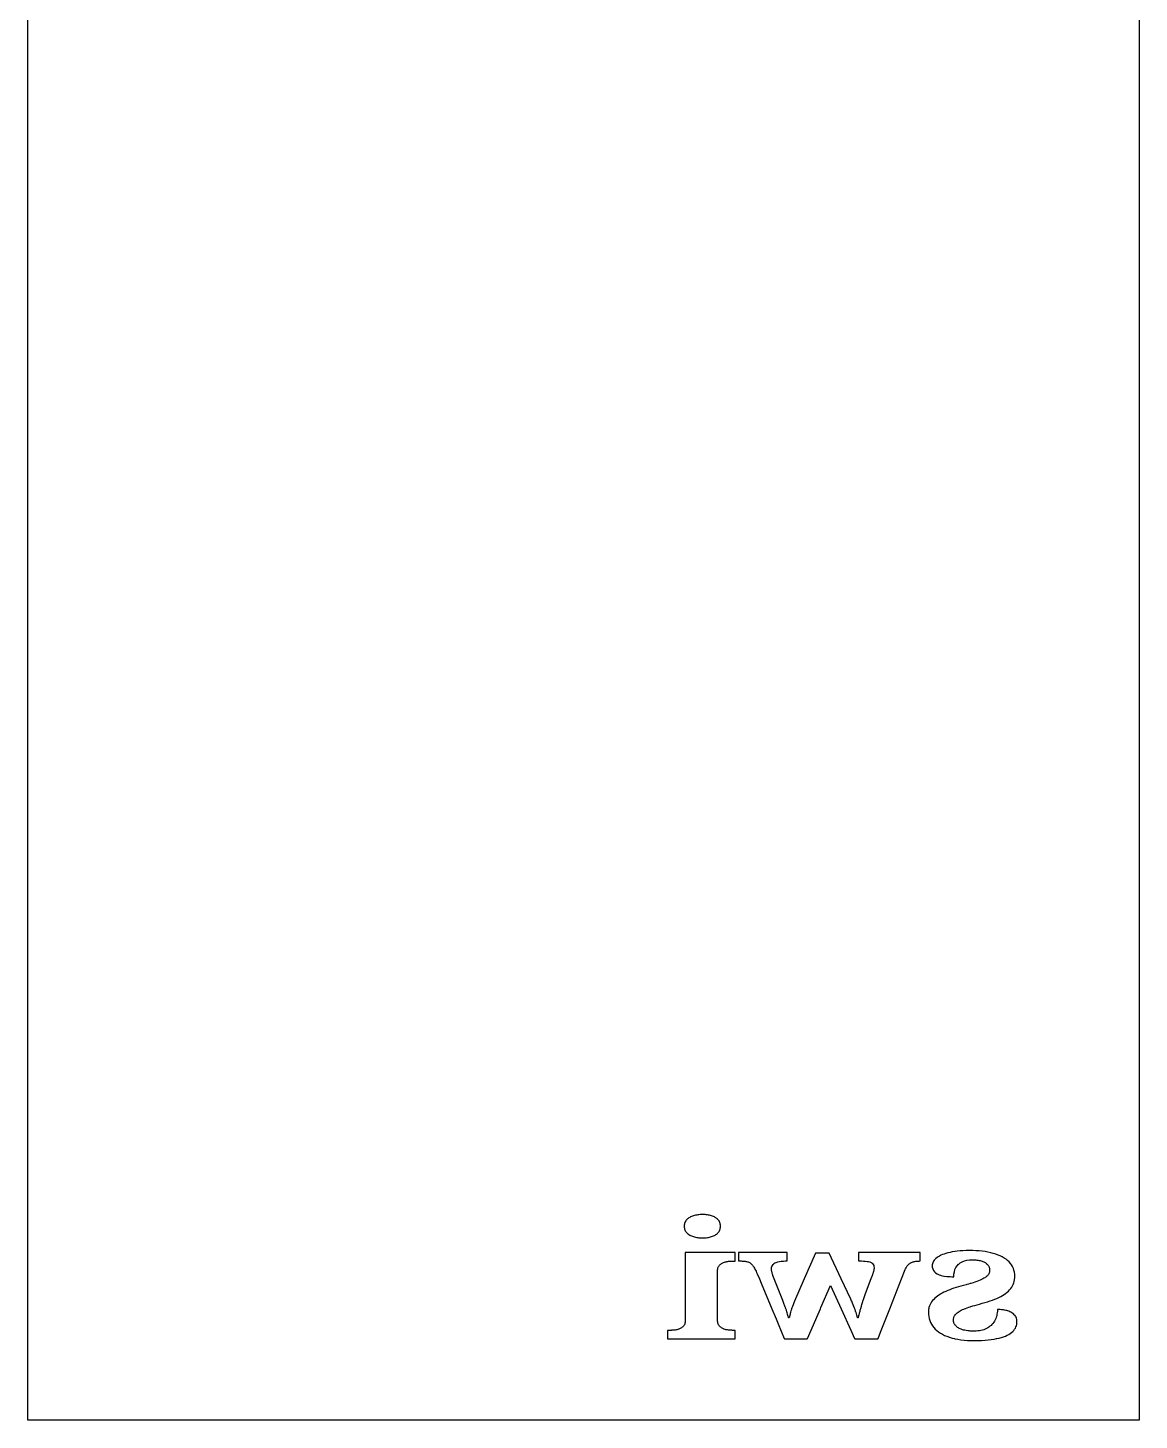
# Model space of a CAD drawing. Extents: x -140 to 308, y 299 to 701.
# Drawn here: x -29.8 to 46.4, y 509 to 604.5 of the extents above; entities that cross this region are included whole.
import ezdxf

# ---------------------------------------------------------------- set-up
doc = ezdxf.new("R2010")
doc.units = 0
doc.layers.get('0').update_dxf_attribs({"linetype": 'CONTINUOUS'})

msp = doc.modelspace()

# ---------------------------------------------------------------- linework, layer by layer
at = {"color": 1}
msp.add_lwpolyline([(46.400002, 509), (14.07, 509), (9.8, 509), (9.4, 509), (0.4, 509), (-29.799999, 509), (-29.799999, 700.04501), (14.07, 700.04501), (38.02, 700.04501), (46.400002, 700.04501), (46.400002, 514.46)], close=True, dxfattribs=at)
at = {"color": 5}
for points in [[(15.532, 521.732), (15.586, 521.699), (15.646, 521.668), (15.709, 521.64), (15.774, 521.615), (15.841, 521.592), (15.911, 521.572), (15.983, 521.555), (16.06, 521.54), (16.139, 521.528), (16.218, 521.519), (16.299, 521.512), (16.381, 521.508), (16.384, 521.50797), (16.464, 521.507), (16.55, 521.508), (16.633, 521.512), (16.715, 521.519), (16.794, 521.528), (16.87, 521.54), (16.945, 521.555), (17.016, 521.572), (17.085, 521.592), (17.151, 521.615), (17.214, 521.64), (17.274, 521.668), (17.331, 521.699), (17.385, 521.732), (17.42284, 521.76), (17.435, 521.769), (17.48, 521.808), (17.522, 521.851), (17.559, 521.897), (17.593, 521.946), (17.622, 521.998), (17.645, 522.053), (17.663, 522.112), (17.676, 522.173), (17.684, 522.238), (17.6855, 522.272), (17.687, 522.305), (17.684, 522.373), (17.676, 522.437), (17.663, 522.499), (17.645, 522.557), (17.622, 522.612), (17.593, 522.664), (17.559, 522.713), (17.522, 522.759), (17.49758, 522.784), (17.48, 522.802), (17.435, 522.842), (17.408, 522.8614), (17.385, 522.878), (17.331, 522.912), (17.274, 522.942), (17.214, 522.97), (17.151, 522.996), (17.085, 523.018), (17.016, 523.038), (16.945, 523.055), (16.87, 523.07), (16.794, 523.082), (16.715, 523.091), (16.633, 523.098), (16.55, 523.102), (16.464, 523.103), (16.384, 523.10204), (16.381, 523.102), (16.299, 523.098), (16.218, 523.091), (16.139, 523.082), (16.06, 523.07), (15.983, 523.055), (15.911, 523.038), (15.841, 523.018), (15.774, 522.996), (15.709, 522.97), (15.646, 522.942), (15.586, 522.912), (15.532, 522.878), (15.481, 522.842), (15.434, 522.802), (15.416, 522.784), (15.391, 522.759), (15.36, 522.7242), (15.35, 522.713), (15.314, 522.664), (15.282, 522.612), (15.256, 522.557), (15.235, 522.499), (15.221, 522.437), (15.212, 522.373), (15.209, 522.305), (15.212, 522.238), (15.221, 522.173), (15.235, 522.112), (15.256, 522.053), (15.282, 521.998), (15.314, 521.946), (15.35, 521.897), (15.36, 521.8858), (15.391, 521.851), (15.434, 521.808), (15.481, 521.769), (15.4934, 521.76)], [(33.726002, 515.615), (33.725498, 515.616), (33.702998, 515.661), (33.683998, 515.709), (33.670998, 515.757), (33.662998, 515.806), (33.660998, 515.856), (33.662998, 515.916), (33.670998, 515.974), (33.683998, 516.03), (33.702998, 516.083), (33.725998, 516.135), (33.754998, 516.184), (33.785998, 516.231), (33.791998, 516.238), (33.824998, 516.2778), (33.869998, 516.3228), (33.921998, 516.3678), (33.980998, 516.4118), (34.047998, 516.4548), (34.120998, 516.4978), (34.201998, 516.5398), (34.290998, 516.5828), (34.386998, 516.6248), (34.422928, 516.6398), (34.489998, 516.6678), (34.601997, 516.7098), (34.720997, 516.7508), (34.815997, 516.7812), (34.848997, 516.7918), (34.985998, 516.8338), (35.130999, 516.8768), (35.285997, 516.9208), (35.448, 516.9658), (35.643, 517.0168), (35.828997, 517.0698), (36.007997, 517.1228), (36.177999, 517.1788), (36.339998, 517.2348), (36.493997, 517.2928), (36.639997, 517.3548), (36.776998, 517.4198), (36.863998, 517.4646), (36.906998, 517.4868), (37.027997, 517.5548), (37.140996, 517.6268), (37.246999, 517.6998), (37.346999, 517.7758), (37.437999, 517.8558), (37.520999, 517.9388), (37.594999, 518.0258), (37.659999, 518.1168), (37.716999, 518.2108), (37.764999, 518.3088), (37.803999, 518.4118), (37.834999, 518.5198), (37.855999, 518.6328), (37.862099, 518.6878), (37.868999, 518.7508), (37.873999, 518.8728), (37.867999, 519.0188), (37.848999, 519.1578), (37.818999, 519.2898), (37.775999, 519.4158), (37.720999, 519.5348), (37.653999, 519.6468), (37.575999, 519.7538), (37.485999, 519.8538), (37.384997, 519.9488), (37.272998, 520.0378), (37.150001, 520.1208), (37.016997, 520.1978), (36.875998, 520.2668), (36.863998, 520.2718), (36.726002, 520.3298), (36.567001, 520.3878), (36.398998, 520.4388), (36.221001, 520.4848), (36.034, 520.5248), (35.84, 520.5596), (35.839001, 520.55978), (35.637001, 520.58678), (35.428001, 520.60878), (35.212002, 520.62478), (34.987999, 520.63378), (34.816002, 520.63578), (34.759002, 520.63653), (34.534003, 520.63353), (34.322002, 520.62553), (34.121001, 520.61253), (33.931003, 520.59453), (33.792003, 520.57563), (33.754003, 520.57063), (33.588002, 520.54063), (33.432, 520.51063), (33.287, 520.47663), (33.151002, 520.43963), (33.025003, 520.39863), (32.910001, 520.35563), (32.804002, 520.30963), (32.768002, 520.29033), (32.707002, 520.25763), (32.619002, 520.20463), (32.540002, 520.14963), (32.469002, 520.09363), (32.407002, 520.03463), (32.354002, 519.97463), (32.309002, 519.91363), (32.273002, 519.85163), (32.244002, 519.79063), (32.224002, 519.72963), (32.220502, 519.71163), (32.212002, 519.66863), (32.208002, 519.60763), (32.217002, 519.48663), (32.246002, 519.37663), (32.294002, 519.27563), (32.361002, 519.18463), (32.447002, 519.10363), (32.553004, 519.03263), (32.680003, 518.97363), (32.768003, 518.94603), (32.833003, 518.92563), (33.010001, 518.88863), (33.021521, 518.88763), (33.212, 518.86313), (33.25083, 518.86013), (33.422446, 518.84803), (33.439996, 518.84703), (33.548062, 518.84403), (33.625792, 518.84203), (33.671762, 518.84103), (33.692002, 518.84055), (33.701002, 519.01755), (33.728002, 519.18055), (33.773002, 519.32955), (33.836002, 519.46555), (33.917002, 519.58655), (34.016002, 519.69455), (34.036942, 519.71155), (34.133002, 519.78955), (34.267001, 519.86755), (34.419002, 519.92855), (34.588004, 519.97155), (34.774001, 519.99755), (34.816001, 519.99955), (34.978, 520.00655), (35.054, 520.00455), (35.13, 520.00055), (35.205, 519.99455), (35.28, 519.98455), (35.354, 519.97255), (35.428, 519.95855), (35.499, 519.94355), (35.567, 519.92655), (35.631, 519.90655), (35.692, 519.88355), (35.75, 519.85855), (35.804, 519.83055), (35.84, 519.80895), (35.854, 519.80095), (35.901, 519.76795), (35.945, 519.73295), (35.9677, 519.71195), (35.985, 519.69595), (36.022, 519.65695), (36.055, 519.61595), (36.084, 519.57195), (36.107, 519.52495), (36.125, 519.47595), (36.138, 519.42395), (36.146, 519.36895), (36.149, 519.31195), (36.147, 519.25495), (36.14, 519.19995), (36.128, 519.14695), (36.112, 519.09595), (36.091, 519.04695), (36.065, 519.00095), (36.033, 518.95395), (35.993, 518.90695), (35.945, 518.86095), (35.889, 518.81695), (35.84, 518.78375), (35.824, 518.77295), (35.752, 518.72995), (35.67582, 518.68795), (35.67402, 518.68695), (35.58702, 518.64395), (35.49002, 518.60195), (35.385016, 518.55895), (35.270018, 518.51695), (35.145018, 518.47395), (35.01102, 518.43095), (34.864016, 518.38595), (34.816016, 518.37165), (34.706015, 518.33895), (34.574622, 518.30085), (34.537012, 518.28995), (34.355013, 518.23895), (34.163011, 518.18695), (34.004015, 518.14295), (33.850011, 518.09695), (33.700014, 518.04895), (33.554014, 517.99895), (33.412012, 517.94595), (33.274011, 517.89195), (33.141012, 517.83495), (33.015012, 517.77495), (32.895013, 517.71395), (32.806733, 517.66395), (32.782013, 517.64995), (32.768013, 517.64195), (32.674013, 517.58535), (32.574013, 517.51635), (32.480013, 517.44335), (32.392013, 517.36735), (32.312013, 517.28735), (32.239013, 517.20435), (32.173013, 517.11935), (32.114013, 517.03035), (32.063013, 516.93535), (32.021013, 516.83535), (31.988013, 516.73235), (31.968233, 516.64035), (31.965033, 516.62535), (31.951033, 516.51435), (31.946033, 516.39935), (31.952033, 516.25035), (31.970033, 516.10635), (31.999033, 515.96635), (32.039033, 515.83235), (32.092033, 515.70235), (32.155033, 515.57735), (32.231033, 515.46035), (32.317033, 515.35035), (32.414033, 515.24635), (32.522031, 515.14835), (32.64203, 515.05635), (32.768034, 514.97305), (32.772034, 514.97005), (32.913033, 514.89105), (33.064034, 514.81805), (33.224034, 514.75105), (33.395035, 514.69005), (33.575036, 514.63605), (33.745648, 514.59205), (33.765038, 514.58705), (33.965039, 514.54805), (34.174039, 514.51605), (34.393041, 514.49205), (34.620038, 514.47405), (34.857037, 514.46305), (35.10304, 514.46005), (35.35904, 514.46305), (35.60204, 514.47105), (35.833039, 514.48605), (36.051038, 514.50605), (36.258038, 514.53205), (36.452039, 514.56305), (36.614259, 514.59205), (36.631039, 514.59505), (36.798038, 514.63205), (36.864038, 514.64935), (36.954038, 514.67305), (37.098039, 514.71905), (37.230039, 514.77105), (37.351041, 514.82705), (37.46404, 514.88505), (37.566041, 514.94705), (37.657041, 515.01205), (37.737041, 515.08205), (37.806041, 515.15605), (37.863041, 515.23405), (37.911041, 515.31505), (37.950041, 515.39705), (37.981041, 515.48105), (38.003041, 515.56705), (38.010241, 515.61605), (38.016041, 515.65505), (38.020041, 515.74505), (38.016041, 515.83205), (38.005041, 515.91405), (37.986041, 515.99005), (37.960041, 516.06005), (37.926041, 516.12505), (37.888041, 516.17845), (37.884041, 516.18445), (37.837041, 516.23545), (37.786041, 516.28345), (37.730041, 516.32745), (37.671041, 516.36845), (37.607041, 516.40545), (37.539041, 516.43945), (37.469041, 516.46745), (37.398041, 516.49145), (37.376041, 516.49845), (37.325041, 516.51385), (37.251041, 516.53185), (37.176041, 516.54785), (37.100041, 516.55985), (37.025041, 516.56885), (36.952041, 516.57685), (36.881041, 516.58385), (36.864041, 516.58483), (36.845071, 516.58583), (36.812041, 516.58783), (36.795371, 516.58859), (36.757831, 516.59059), (36.746041, 516.59113), (36.723651, 516.59148), (36.702511, 516.59181), (36.689411, 516.59201), (36.682011, 516.59213), (36.679011, 516.47913), (36.669011, 516.37013), (36.653011, 516.26413), (36.631011, 516.16213), (36.602011, 516.06413), (36.567011, 515.96913), (36.526011, 515.87813), (36.480011, 515.79313), (36.429011, 515.71213), (36.372011, 515.63613), (36.355421, 515.61713), (36.310011, 515.56513), (36.243011, 515.49813), (36.171011, 515.43713), (36.095011, 515.38013), (36.016011, 515.32913), (35.932011, 515.28213), (35.844011, 515.24013), (35.840011, 515.23813), (35.752011, 515.20273), (35.652011, 515.17373), (35.55001, 515.14973), (35.443012, 515.13073), (35.333011, 515.11773), (35.220012, 515.10973), (35.103012, 515.10673), (34.98101, 515.10873), (34.864009, 515.11273), (34.816009, 515.11573), (34.753009, 515.12073), (34.64801, 515.13173), (34.54901, 515.14573), (34.45501, 515.16273), (34.36701, 515.18273), (34.28501, 515.20573), (34.20701, 515.23273), (34.13501, 515.26173), (34.06801, 515.29473), (34.00601, 515.33073), (33.95201, 515.36573), (33.90401, 515.40273), (33.85901, 515.44173), (33.82001, 515.48273), (33.79201, 515.51713), (33.78501, 515.52613), (33.75501, 515.57013)], [(22.42, 516.085), (22.402, 516.016), (22.36, 516.016), (22.346, 516.061), (22.333, 516.106), (22.327, 516.128), (22.321, 516.15), (22.309, 516.193), (22.297, 516.237), (22.287, 516.279), (22.265, 516.365), (22.2596, 516.384), (22.2582, 516.389), (22.253, 516.4072), (22.24, 516.4502), (22.227, 516.4922), (22.2209, 516.5123), (22.2145, 516.5335), (22.213981, 516.5355), (22.210981, 516.5435), (22.195981, 516.5818), (22.178981, 516.6288), (22.174481, 516.6408), (22.164981, 516.6661), (22.160981, 516.6768), (22.143981, 516.7268), (22.125981, 516.7788), (22.116181, 516.8089), (22.108981, 516.8308), (22.089981, 516.8858), (22.069981, 516.9428), (22.045981, 517.0028), (22.020981, 517.0648), (21.992981, 517.1298), (21.962981, 517.1978), (21.375785, 518.6888), (21.324985, 518.8178), (21.290985, 518.9158), (21.274985, 518.9658), (21.259985, 519.0168), (21.244985, 519.0688), (21.230985, 519.1218), (21.217985, 519.1728), (21.212185, 519.2008), (21.207985, 519.2208), (21.199985, 519.2648), (21.193985, 519.3058), (21.189985, 519.3428), (21.188985, 519.3768), (21.195985, 519.4658), (21.215985, 519.5458), (21.248985, 519.6188), (21.295985, 519.6818), (21.329805, 519.7128), (21.355985, 519.7368), (21.429985, 519.7838), (21.516985, 519.8258), (21.617985, 519.8598), (21.732985, 519.8858), (21.861985, 519.9048), (22.003985, 519.9158), (22.160984, 519.9198), (22.254984, 519.9198), (22.254984, 520.5098), (20.48, 520.5098), (19.455999, 520.5098), (18.931, 520.5098), (18.931, 520.00291), (18.931, 519.98111), (18.931, 519.96101), (18.931, 519.94081), (18.931, 519.93481), (18.931, 519.92301), (18.931, 519.92001), (19.118999, 519.92001), (19.186999, 519.91901), (19.252999, 519.91501), (19.314999, 519.91001), (19.374999, 519.90201), (19.430999, 519.89201), (19.455999, 519.88601), (19.484999, 519.88001), (19.535999, 519.86801), (19.584999, 519.85201), (19.630999, 519.83401), (19.675999, 519.81301), (19.716999, 519.78801), (19.756999, 519.76001), (19.797999, 519.72601), (19.811329, 519.71301), (19.837999, 519.68701), (19.876999, 519.64401), (19.914999, 519.59701), (19.950999, 519.54501), (19.986999, 519.48901), (20.021999, 519.43001), (20.057999, 519.36601), (20.093999, 519.29501), (20.130999, 519.21901), (20.167999, 519.13701), (20.205999, 519.05001), (20.356915, 518.68901), (20.48, 518.39458), (21.213068, 516.64101), (21.504, 515.94507), (21.641144, 515.61701), (22.069221, 514.59301), (22.078021, 514.57201), (23.646, 514.57201), (23.6551, 514.59301), (24.54134, 516.64101), (24.57601, 516.72111), (25.235011, 518.24399), (25.960551, 516.64099), (26.624011, 515.17515), (26.887505, 514.59299), (26.897005, 514.57199), (28.486, 514.57199), (28.4942, 514.59299), (28.671955, 515.04569), (29.298357, 516.64099), (30.102514, 518.68899), (30.356954, 519.33699), (30.384954, 519.39199), (30.413954, 519.44399), (30.443954, 519.49299), (30.472954, 519.53899), (30.503954, 519.58299), (30.534954, 519.62499), (30.566954, 519.65999), (30.599954, 519.69399), (30.633954, 519.72399), (30.669954, 519.75199), (30.705954, 519.77699), (30.719954, 519.78499), (30.743954, 519.79949), (30.786954, 519.82049), (30.830954, 519.83849), (30.876954, 519.85549), (30.924954, 519.87049), (30.974954, 519.88349), (31.025954, 519.89549), (31.079954, 519.90249), (31.136954, 519.90849), (31.195954, 519.91349), (31.258954, 519.91649), (31.323954, 519.91849), (31.391954, 519.91949), (31.391954, 520.50949), (30.719953, 520.50949), (28.671955, 520.50949), (27.600919, 520.50949), (27.263656, 520.50949), (27.157955, 520.50949), (27.157955, 520.32739), (27.157955, 520.13452), (27.157955, 520.05772), (27.157955, 520.00202), (27.157955, 519.96082), (27.157955, 519.93772), (27.157955, 519.92382), (27.157955, 519.91982), (27.357, 519.91982), (27.497, 519.91682), (27.625, 519.90882), (27.740999, 519.89582), (27.844999, 519.87682), (27.935999, 519.85282), (28.015999, 519.82382), (28.078999, 519.78682), (28.131999, 519.73982), (28.150619, 519.71282), (28.171999, 519.68182), (28.200999, 519.61482), (28.218999, 519.53682), (28.224999, 519.44882), (28.224, 519.41782), (28.221, 519.38482), (28.217, 519.34882), (28.211, 519.31082), (28.203, 519.26882), (28.193, 519.22482), (28.185, 519.20082), (28.165, 519.14082), (28.152, 519.09982), (28.124, 519.01782), (28.11, 518.97782), (28.001199, 518.68882), (27.615693, 517.66482), (27.566003, 517.53282), (27.542003, 517.46682), (27.535903, 517.44992), (27.517973, 517.39982), (27.495973, 517.33182), (27.472973, 517.26382), (27.450973, 517.19482), (27.438193, 517.15282), (27.434693, 517.14112), (27.429993, 517.12582), (27.409993, 517.05482), (27.369993, 516.91482), (27.361993, 516.88592), (27.350963, 516.84582), (27.332963, 516.77782), (27.326363, 516.75312), (27.315003, 516.71082), (27.295003, 516.64582), (27.293503, 516.64082), (27.275963, 516.58082), (27.257963, 516.51782), (27.250163, 516.48922), (27.240963, 516.45582), (27.224963, 516.39482), (27.222063, 516.38262), (27.210963, 516.33582), (27.193963, 516.27582), (27.178963, 516.21882), (27.165963, 516.16482), (27.158363, 516.12882), (27.154963, 516.11282), (27.144963, 516.06382), (27.136963, 516.01682), (27.097423, 516.01682), (27.095923, 516.01682), (27.072923, 516.10782), (27.067323, 516.12882), (27.047973, 516.20082), (27.019973, 516.29382), (26.988973, 516.38882), (26.979273, 516.41632), (26.954923, 516.48582), (26.917923, 516.58382), (26.897043, 516.64082), (26.880923, 516.68482), (26.838923, 516.79382), (26.791923, 516.90882), (26.740923, 517.03082), (26.688503, 517.15282), (26.685903, 517.15882), (26.624903, 517.29382), (26.623904, 517.29582), (25.968329, 518.68869), (25.140904, 520.44669), (24.576, 520.44669), (24.200001, 520.44669), (23.436213, 518.68869), (22.778, 517.17369), (22.722, 517.04469), (22.671, 516.92169), (22.627, 516.80469), (22.588, 516.69469), (22.57018, 516.64069), (22.55401, 516.59169), (22.52801, 516.49929), (22.52701, 516.49529), (22.50301, 516.40429), (22.49791, 516.38429), (22.48103, 516.31829), (22.4613, 516.24389), (22.459, 516.23489), (22.439, 516.15789), (22.4312, 516.12789)]]:
    msp.add_lwpolyline(points, close=True, dxfattribs=at)
msp.add_lwpolyline([(14.248, 515.162), (14.07, 515.162), (14.07, 514.592), (14.07, 514.571), (16.384001, 514.571), (18.691, 514.571), (18.691, 514.592), (18.691, 515.15496), (18.691, 515.15896), (18.691, 515.16196), (18.523001, 515.16196), (18.470001, 515.16296), (18.432001, 515.16396), (18.415001, 515.16458), (18.359001, 515.16758), (18.300001, 515.17258), (18.240001, 515.17858), (18.178001, 515.18558), (18.120001, 515.19458), (18.063001, 515.20658), (18.008001, 515.22158), (17.955001, 515.23858), (17.920001, 515.25228), (17.904001, 515.25828), (17.854001, 515.28128), (17.803001, 515.30928), (17.755001, 515.34028), (17.710001, 515.37528), (17.668001, 515.41228), (17.629001, 515.45328), (17.593001, 515.49628), (17.561001, 515.54728), (17.535001, 515.60328), (17.530901, 515.61528), (17.514031, 515.66428), (17.500031, 515.73028), (17.491031, 515.80228), (17.488031, 515.87928), (17.488031, 516.63928), (17.488031, 518.68728), (17.488031, 519.23928), (17.491031, 519.31128), (17.500031, 519.37828), (17.514031, 519.43928), (17.535031, 519.49528), (17.561031, 519.54528), (17.593031, 519.59128), (17.629031, 519.63428), (17.668031, 519.67428), (17.710031, 519.71028), (17.711431, 519.71128), (17.755071, 519.74328), (17.803071, 519.77228), (17.854071, 519.79828), (17.907071, 519.82128), (17.961071, 519.84128), (18.016071, 519.85828), (18.073071, 519.87328), (18.130071, 519.88528), (18.189071, 519.89428), (18.247071, 519.90128), (18.305071, 519.90728), (18.361071, 519.91228), (18.416071, 519.91528), (18.432071, 519.91588), (18.470071, 519.91688), (18.523071, 519.91788), (18.691, 519.91788), (18.691, 519.92388), (18.691, 519.94668), (18.691, 519.95798), (18.691, 519.99088), (18.691, 520.02178), (18.691, 520.05408), (18.691, 520.50764), (18.431999, 520.50764), (16.384001, 520.50764), (15.282, 520.50764), (15.282, 518.68664), (15.282, 516.63864), (15.282, 515.87864), (15.28, 515.80164), (15.272, 515.72964), (15.259, 515.66364), (15.24454, 515.61464), (15.24104, 515.60264), (15.21704, 515.54664), (15.18804, 515.49564), (15.15204, 515.45264), (15.11304, 515.41164), (15.07104, 515.37464), (15.02604, 515.33964), (14.97804, 515.30864), (14.92704, 515.28064), (14.87404, 515.25764), (14.84804, 515.24764), (14.82004, 515.23724), (14.76504, 515.22024), (14.70904, 515.20524), (14.65104, 515.19324), (14.59304, 515.18424), (14.53104, 515.17724), (14.47104, 515.17124), (14.41204, 515.16624), (14.35604, 515.16324), (14.33604, 515.16252), (14.30104, 515.16152), (14.24804, 515.16052)], dxfattribs=at)

doc.saveas('drawing.dxf')
